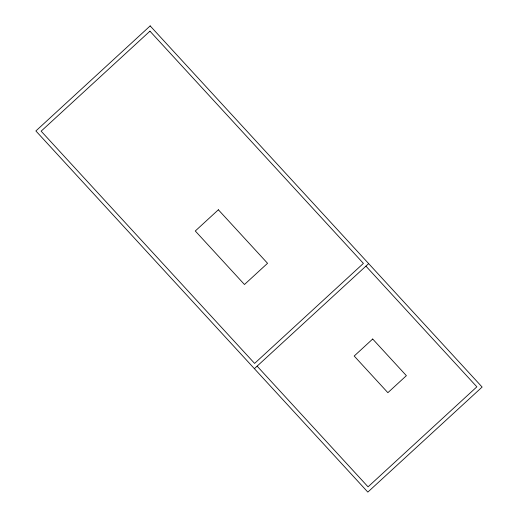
<?xml version="1.0" encoding="UTF-8"?>
<svg xmlns="http://www.w3.org/2000/svg" width="518" height="518" viewBox="0 0 518 518"><rect width="100%" height="100%" fill="white"/><g stroke="black" fill="none" stroke-linecap="round" stroke-linejoin="round"><path stroke-width="0.78" d="M254.383 368.667L368.667 263.617M365.928 266.142L476.858 386.829L368.058 486.836L257.122 366.148M150.168 25.9L35.878 130.95L367.832 492.1L482.122 387.05L150.168 25.9M149.942 31.164L41.142 131.171L254.603 363.403L363.403 263.397L149.942 31.164M218.363 209.784L195.286 230.996L244.47 284.511L267.553 263.299L218.363 209.784M372.695 339.018L354.183 356.034L387.872 392.683L406.384 375.667L372.695 339.018"/></g></svg>
